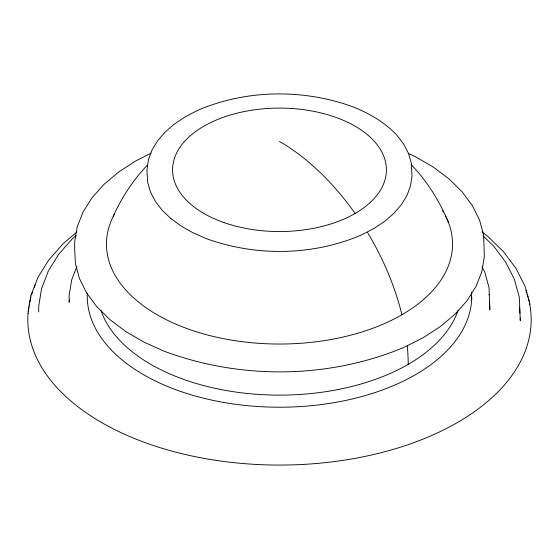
<?xml version="1.0" encoding="UTF-8"?>
<svg xmlns="http://www.w3.org/2000/svg" width="559" height="559" viewBox="0 0 559 559"><rect width="100%" height="100%" fill="white"/><g stroke="black" fill="none" stroke-linecap="round" stroke-linejoin="round"><path stroke-width="0.84" d="M38.69 311.901L38.732 305.99L41.583 288.605L48.423 270.822L58.856 254.1L72.565 238.567L76.059 235.542M27.964 313.634L30.941 295.466M69.533 299.771L69.113 302.3L69.155 295.236L71.636 280.045L76.849 266.524M30.983 295.299L37.942 277.334L48.731 260.033L63.174 243.675L76.974 231.95M113.274 216.249C121.61 197.516 133.126 180.152 147.227 165.261M151.063 153.215L135.62 161.02L118.585 172.088L103.904 184.442L91.99 197.809L83.06 211.966L77.184 226.94L74.668 241.726L74.647 248.259L75.437 263.645L79.371 278.326L86.554 292.846M408.168 153.404L415.162 156.562L433.232 167.078L449.052 178.943L462.195 191.905L472.313 205.544L479.636 220.274L483.626 235.213L484.353 256.595L481.753 271.912L475.94 286.641L467.003 300.798L455.089 314.165L440.576 326.393L423.373 337.594L403.912 347.405C328.454 378.981 240.712 379.715 164.192 351.227L143.845 342.045L125.782 331.536L109.955 319.664L96.805 306.702L86.694 293.063M170.823 218.527L181.207 226.109L193.051 232.817L206.327 238.644C255.987 256.602 312.767 255.896 361.414 234.976L373.838 228.54L384.774 221.231L393.983 213.252L401.523 204.475L407.008 195.412L410.53 185.902L411.983 176.078L411.249 162.851L408.489 153.376L403.633 144.033L396.708 135.026C384.627 122.107 368.996 113.204 352.68 106.734L352.596 106.699C302.985 88.762 246.267 89.461 197.669 110.361L185.239 116.803L174.282 124.126L165.08 132.099L157.498 140.924L152.013 149.987L148.477 159.525L147.031 169.258L147.017 172.731L147.709 182.458L150.497 192.051L155.409 201.471L162.152 210.24L170.907 218.59M481.837 231.859L487.364 235.975L503.428 251.662L516.083 268.509L525.055 286.334L530.002 304.348M483.025 235.758L493.709 246.212L505.699 262.206L514.336 279.276L519.318 297.269L520.296 320.524L520.163 318.036M411.27 164.709C427.272 181.277 439.493 201.156 448.43 222.328M482.04 266.769L484.835 272.352L489.02 287.619L489.866 309.7L489.404 301.224M489.111 294.907L489.034 294.446M519.577 307.226L519.891 313.047M471.51 292.203L471.656 299.708M458.01 310.545A182.003 105.078 0 0 1 279.507 395.129A182.003 105.078 0 0 1 100.997 310.552M279.5 141.441A182.003 105.078 60 0 1 355.147 213.496M367.598 232.586A182.003 105.078 60 0 1 401.9 314.794M407.266 345.958A182.003 105.078 60 0 1 408.196 364.349M529.45 302.796A251.676 145.305 0 0 1 288.842 464.969A251.676 145.305 0 0 1 28.055 313.55M28.195 311.894A251.676 145.305 0 0 1 28.369 310.238M28.572 308.582A251.676 145.305 0 0 1 28.809 306.926M29.082 305.27A251.676 145.305 0 0 1 29.389 303.614M29.725 301.965A251.676 145.305 0 0 1 30.927 297.039M31.632 294.586A251.676 145.305 0 0 1 32.415 292.14M34.204 287.263A251.676 145.305 0 0 1 35.21 284.838M526.019 290.505A251.676 145.305 0 0 1 526.851 292.944M527.361 294.579A251.676 145.305 0 0 1 528.073 297.039M528.507 298.681A251.676 145.305 0 0 1 529.1 301.154M471.747 297.102A192.247 110.996 0 0 1 276.474 407.204A192.247 110.996 0 0 1 87.302 293.608M445.481 215.865A173.052 99.914 0 0 1 277.488 344.03A173.052 99.914 0 0 1 114.7 213.643M442.546 210.645A173.052 99.914 0 0 1 443.434 212.12M224.033 222.594A106.909 61.721 0 0 0 386.381 171.173A106.909 61.721 0 0 0 228.086 115.706A106.909 61.721 0 0 0 224.033 222.594"/></g></svg>
